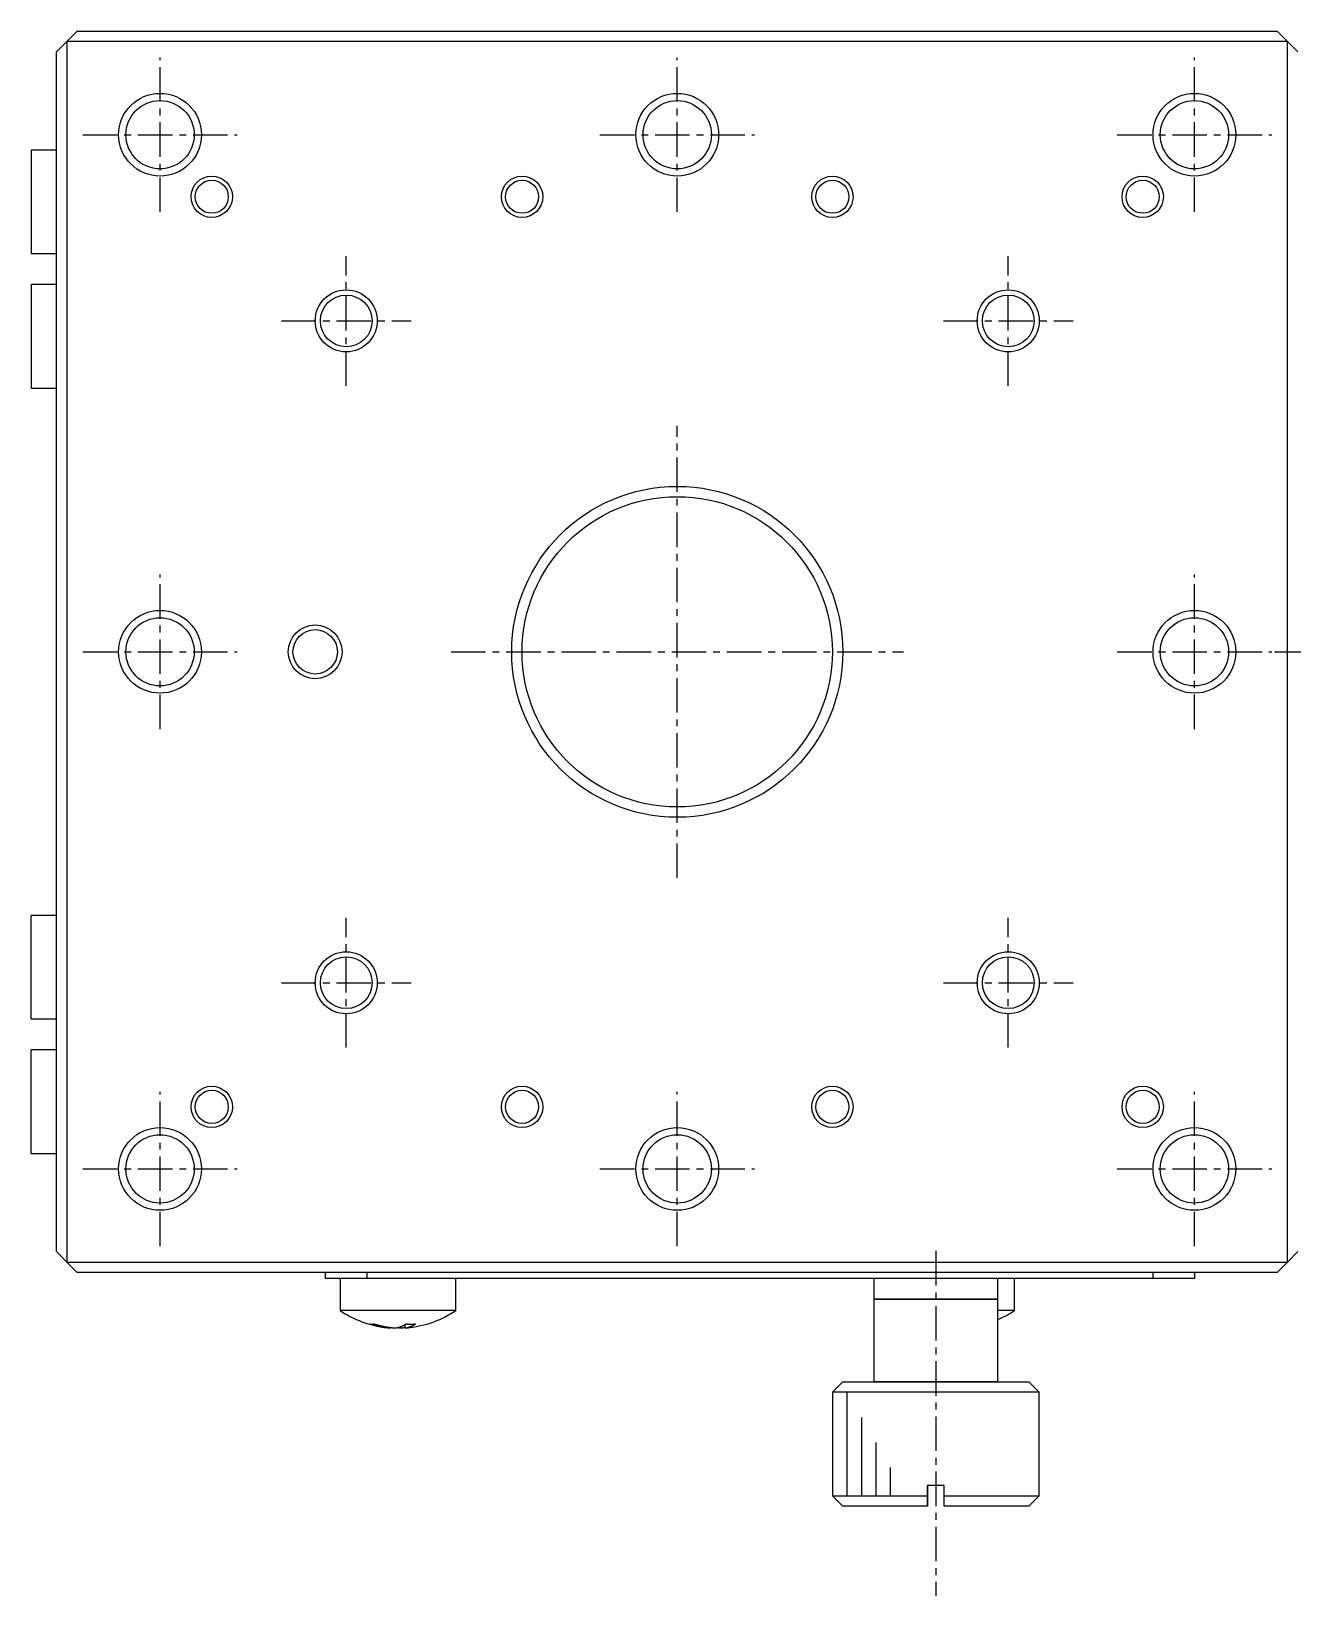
# Model space of a CAD drawing. Extents: x 90 to 467, y 81 to 345.
# Drawn here: x 178.7 to 224.5, y 171.7 to 228.4 of the extents above; entities that cross this region are included whole.
import ezdxf

# ---------------------------------------------------------------- set-up
doc = ezdxf.new("R2010")
doc.units = 0
doc.linetypes.add('CENTER', pattern=[2, 1.25, -0.25, 0.25, -0.25])
doc.layers.get('0').update_dxf_attribs({"linetype": 'CONTINUOUS'})

# ---------------------------------------------------------------- blocks, each defined once
blk = doc.blocks.new('AID4762')
at = {"color": 7, "linetype": 'CONTINUOUS'}
for p, q in [((138.945, 97.789999), (138.945, 94.039999)), ((139.47, 97.789999), (139.47, 94.039999)), ((139.995, 96.880672), (139.995, 94.039999)), ((140.52, 95.971346), (140.52, 94.039999)), ((141.045, 95.062019), (141.045, 94.039999))]:
    blk.add_line(p, q, dxfattribs=at)

msp = doc.modelspace()

# ---------------------------------------------------------------- linework, layer by layer
at = {"color": 7, "linetype": 'CONTINUOUS'}
for p, q in [((179.647, 227.661), (180.022, 228.036)), ((180.022, 228.036), (180.397, 228.411)), ((224.272, 228.036), (180.022, 228.036)), ((180.022, 228.036), (180.022, 183.786)), ((180.397, 228.411), (223.897, 228.411)), ((223.897, 228.411), (224.272, 228.036)), ((224.272, 183.786), (224.272, 228.036)), ((224.272, 228.036), (224.647, 227.661)), ((179.647, 222.992), (179.647, 227.661)), ((179.647, 224.099), (178.73, 224.099)), ((178.73, 224.099), (178.73, 220.349)), ((179.647, 221.455), (179.647, 222.992)), ((179.647, 218.117), (179.647, 221.455)), ((178.73, 220.349), (179.647, 220.349)), ((179.647, 219.224), (178.73, 219.224)), ((178.73, 219.224), (178.73, 217.349)), ((179.647, 216.58), (179.647, 218.117)), ((178.73, 217.349), (178.73, 215.474)), ((179.647, 195.242), (179.647, 216.58)), ((178.73, 215.474), (179.647, 215.474)), ((179.647, 196.349), (178.73, 196.349)), ((178.73, 194.474), (178.73, 196.349)), ((179.647, 193.705), (179.647, 195.242)), ((178.73, 192.599), (178.73, 194.474)), ((179.647, 190.367), (179.647, 193.705)), ((178.73, 192.599), (179.647, 192.599)), ((179.647, 191.474), (178.73, 191.474)), ((178.73, 187.724), (178.73, 191.474)), ((179.647, 188.83), (179.647, 190.367)), ((179.647, 184.161), (179.647, 188.83)), ((178.73, 187.724), (179.647, 187.724)), ((180.022, 183.786), (179.647, 184.161)), ((224.647, 184.161), (224.272, 183.786)), ((180.022, 183.786), (224.272, 183.786)), ((180.397, 183.411), (180.022, 183.786)), ((223.897, 183.411), (180.397, 183.411)), ((189.397, 183.186), (189.397, 183.411)), ((220.897, 183.411), (220.897, 183.186)), ((224.272, 183.786), (223.897, 183.411)), ((190.897, 183.186), (189.397, 183.186)), ((189.922, 183.186), (189.922, 182.029)), ((191.084, 183.186), (190.897, 183.186)), ((192.959, 183.186), (191.084, 183.186)), ((219.397, 183.186), (192.959, 183.186)), ((194.122, 182.029), (194.122, 183.186)), ((209.272, 183.186), (209.272, 182.436)), ((213.772, 182.436), (213.772, 183.186)), ((214.372, 182.029), (214.372, 183.186)), ((220.897, 183.186), (219.397, 183.186)), ((209.272, 182.436), (209.272, 179.436)), ((209.272, 182.436), (211.522, 182.436)), ((211.522, 182.436), (209.272, 182.436)), ((211.522, 182.436), (213.772, 182.436)), ((213.772, 182.436), (211.522, 182.436)), ((213.772, 179.436), (213.772, 182.436)), ((190.138, 182.029), (189.922, 182.029)), ((194.122, 182.029), (190.138, 182.029)), ((192.283, 181.396), (192.283, 181.524)), ((214.372, 182.029), (213.772, 182.029)), ((191.761, 181.396), (191.761, 181.411)), ((192.111, 181.396), (192.111, 181.439)), ((208.147, 179.436), (207.772, 179.061)), ((208.147, 179.436), (209.272, 179.436)), ((208.147, 179.436), (211.522, 179.436)), ((209.272, 179.436), (213.772, 179.436)), ((211.522, 179.436), (209.272, 179.436)), ((213.772, 179.436), (211.522, 179.436)), ((211.522, 179.436), (214.897, 179.436)), ((213.772, 179.436), (214.897, 179.436)), ((215.272, 179.061), (214.897, 179.436)), ((211.522, 179.061), (207.772, 179.061)), ((215.272, 179.061), (211.522, 179.061)), ((215.272, 175.311), (215.272, 179.061)), ((207.772, 175.311), (211.222, 175.311)), ((207.772, 175.311), (208.147, 174.936)), ((211.222, 175.311), (211.222, 175.686)), ((211.222, 175.686), (211.222, 175.311)), ((211.822, 175.686), (211.222, 175.686)), ((211.222, 174.936), (211.222, 175.311)), ((211.222, 175.311), (211.222, 174.936)), ((211.822, 175.311), (211.822, 175.686)), ((211.822, 175.311), (215.272, 175.311)), ((211.822, 174.936), (211.822, 175.311)), ((214.897, 174.936), (215.272, 175.311)), ((211.222, 174.936), (208.147, 174.936)), ((214.897, 174.936), (211.822, 174.936))]:
    msp.add_line(p, q, dxfattribs=at)
at = {"color": 1, "linetype": 'CENTER'}
for p, q in [((183.397, 221.861), (183.397, 227.461)), ((202.147, 221.861), (202.147, 227.461)), ((220.897, 221.861), (220.897, 227.461)), ((180.597, 224.661), (186.197, 224.661)), ((199.347, 224.661), (204.947, 224.661)), ((218.097, 224.661), (223.697, 224.661)), ((190.147, 215.561), (190.147, 220.261)), ((214.147, 215.561), (214.147, 220.261)), ((187.797, 217.911), (192.497, 217.911)), ((211.797, 217.911), (216.497, 217.911)), ((202.147, 197.711), (202.147, 214.111)), ((183.397, 203.111), (183.397, 208.711)), ((220.897, 203.111), (220.897, 208.711)), ((180.597, 205.911), (186.197, 205.911)), ((193.947, 205.911), (210.347, 205.911)), ((218.097, 205.911), (223.697, 205.911)), ((223.797, 205.911), (271.247, 205.911)), ((190.147, 191.561), (190.147, 196.261)), ((214.147, 191.561), (214.147, 196.261)), ((187.797, 193.911), (192.497, 193.911)), ((211.797, 193.911), (216.497, 193.911)), ((183.397, 184.361), (183.397, 189.961)), ((202.147, 184.361), (202.147, 189.961)), ((220.897, 184.361), (220.897, 189.961)), ((180.597, 187.161), (186.197, 187.161)), ((199.347, 187.161), (204.947, 187.161)), ((218.097, 187.161), (223.697, 187.161)), ((211.522, 184.186), (211.522, 171.686))]:
    msp.add_line(p, q, dxfattribs=at)
at = {"color": 3, "linetype": 'CONTINUOUS'}
for p, q in [((190.897, 183.411), (190.897, 183.186)), ((219.397, 183.186), (219.397, 183.411))]:
    msp.add_line(p, q, dxfattribs=at)
at = {"color": 7, "linetype": 'CONTINUOUS'}
for points in [[(190.994, 181.541, 0), (190.996, 181.541, 0), (190.997, 181.541, 0), (190.998, 181.541, 0), (190.999, 181.541, 0), (191.001, 181.54, 0), (191.002, 181.54, 0), (191.003, 181.54, 0), (191.004, 181.54, 0), (191.006, 181.54, 0), (191.007, 181.54, 0), (191.008, 181.54, 0), (191.01, 181.54, 0), (191.011, 181.539, 0), (191.012, 181.539, 0), (191.014, 181.539, 0), (191.015, 181.539, 0), (191.016, 181.539, 0), (191.017, 181.539, 0), (191.019, 181.539, 0), (191.02, 181.539, 0), (191.021, 181.539, 0), (191.023, 181.539, 0), (191.024, 181.538, 0), (191.025, 181.538, 0), (191.027, 181.538, 0), (191.028, 181.538, 0), (191.029, 181.538, 0), (191.03, 181.538, 0), (191.032, 181.538, 0), (191.033, 181.538, 0), (191.034, 181.538, 0), (191.036, 181.538, 0), (191.037, 181.538, 0), (191.038, 181.538, 0), (191.04, 181.537, 0), (191.041, 181.537, 0), (191.042, 181.537, 0), (191.044, 181.537, 0), (191.045, 181.537, 0), (191.046, 181.537, 0), (191.048, 181.537, 0), (191.049, 181.537, 0), (191.05, 181.537, 0), (191.052, 181.537, 0), (191.053, 181.537, 0), (191.054, 181.537, 0), (191.056, 181.537, 0), (191.057, 181.537, 0), (191.058, 181.537, 0), (191.06, 181.537, 0), (191.061, 181.537, 0), (191.062, 181.537, 0), (191.064, 181.537, 0), (191.065, 181.537, 0), (191.066, 181.537, 0), (191.068, 181.537, 0), (191.069, 181.537, 0), (191.07, 181.537, 0), (191.072, 181.537, 0), (191.073, 181.537, 0), (191.074, 181.537, 0), (191.076, 181.537, 0), (191.077, 181.537, 0), (191.078, 181.537, 0), (191.08, 181.537, 0), (191.081, 181.537, 0), (191.082, 181.537, 0), (191.084, 181.537, 0), (191.085, 181.537, 0), (191.086, 181.537, 0), (191.088, 181.537, 0), (191.089, 181.537, 0), (191.09, 181.537, 0), (191.092, 181.537, 0), (191.093, 181.537, 0), (191.094, 181.537, 0), (191.096, 181.537, 0), (191.097, 181.537, 0), (191.099, 181.537, 0), (191.1, 181.537, 0), (191.101, 181.537, 0), (191.103, 181.537, 0), (191.104, 181.537, 0), (191.105, 181.537, 0), (191.107, 181.537, 0), (191.108, 181.537, 0), (191.109, 181.537, 0), (191.111, 181.537, 0), (191.112, 181.537, 0), (191.114, 181.537, 0), (191.115, 181.537, 0), (191.116, 181.537, 0), (191.118, 181.537, 0), (191.119, 181.538, 0), (191.12, 181.538, 0), (191.122, 181.538, 0), (191.123, 181.538, 0), (191.125, 181.538, 0), (191.126, 181.538, 0), (191.127, 181.538, 0), (191.129, 181.538, 0), (191.13, 181.538, 0), (191.131, 181.538, 0), (191.133, 181.538, 0), (191.134, 181.538, 0), (191.136, 181.539, 0), (191.137, 181.539, 0), (191.138, 181.539, 0), (191.14, 181.539, 0), (191.141, 181.539, 0), (191.143, 181.539, 0), (191.144, 181.539, 0), (191.145, 181.539, 0), (191.147, 181.539, 0), (191.148, 181.539, 0), (191.15, 181.54, 0), (191.151, 181.54, 0), (191.152, 181.54, 0), (191.154, 181.54, 0), (191.155, 181.54, 0), (191.157, 181.54, 0), (191.158, 181.54, 0), (191.159, 181.54, 0), (191.161, 181.541, 0), (191.162, 181.541, 0), (191.164, 181.541, 0), (191.165, 181.541, 0), (191.166, 181.541, 0)], [(190.994, 181.541, 0), (190.999, 181.54, 0), (191.003, 181.538, 0), (191.008, 181.537, 0), (191.012, 181.535, 0), (191.017, 181.534, 0), (191.021, 181.533, 0), (191.026, 181.531, 0), (191.03, 181.53, 0), (191.035, 181.528, 0), (191.039, 181.527, 0), (191.044, 181.526, 0), (191.048, 181.524, 0), (191.053, 181.523, 0), (191.057, 181.521, 0), (191.062, 181.52, 0), (191.066, 181.519, 0), (191.071, 181.517, 0), (191.075, 181.516, 0), (191.08, 181.515, 0), (191.084, 181.513, 0), (191.089, 181.512, 0), (191.093, 181.511, 0), (191.098, 181.509, 0), (191.102, 181.508, 0), (191.107, 181.507, 0), (191.111, 181.506, 0), (191.116, 181.504, 0), (191.12, 181.503, 0), (191.125, 181.502, 0), (191.13, 181.501, 0), (191.134, 181.499, 0), (191.139, 181.498, 0), (191.143, 181.497, 0), (191.148, 181.496, 0), (191.152, 181.494, 0), (191.157, 181.493, 0), (191.161, 181.492, 0), (191.166, 181.491, 0), (191.17, 181.49, 0), (191.175, 181.488, 0), (191.18, 181.487, 0), (191.184, 181.486, 0), (191.189, 181.485, 0), (191.193, 181.484, 0), (191.198, 181.483, 0), (191.202, 181.481, 0), (191.207, 181.48, 0), (191.211, 181.479, 0), (191.216, 181.478, 0), (191.221, 181.477, 0), (191.225, 181.476, 0), (191.23, 181.475, 0), (191.234, 181.474, 0), (191.239, 181.473, 0), (191.243, 181.471, 0), (191.248, 181.47, 0), (191.253, 181.469, 0), (191.257, 181.468, 0), (191.262, 181.467, 0), (191.266, 181.466, 0), (191.271, 181.465, 0), (191.275, 181.464, 0), (191.28, 181.463, 0), (191.285, 181.462, 0), (191.289, 181.461, 0), (191.294, 181.46, 0), (191.298, 181.459, 0), (191.303, 181.458, 0), (191.308, 181.457, 0), (191.312, 181.456, 0), (191.317, 181.455, 0), (191.321, 181.454, 0), (191.326, 181.453, 0), (191.33, 181.452, 0), (191.335, 181.451, 0), (191.34, 181.451, 0), (191.344, 181.45, 0), (191.349, 181.449, 0), (191.353, 181.448, 0), (191.358, 181.447, 0), (191.363, 181.446, 0), (191.367, 181.445, 0), (191.372, 181.444, 0), (191.377, 181.443, 0), (191.381, 181.443, 0), (191.386, 181.442, 0), (191.39, 181.441, 0), (191.395, 181.44, 0), (191.4, 181.439, 0), (191.404, 181.438, 0), (191.409, 181.437, 0), (191.413, 181.437, 0), (191.418, 181.436, 0), (191.423, 181.435, 0), (191.427, 181.434, 0), (191.432, 181.433, 0), (191.436, 181.433, 0), (191.441, 181.432, 0), (191.446, 181.431, 0), (191.45, 181.43, 0), (191.455, 181.43, 0), (191.46, 181.429, 0), (191.464, 181.428, 0), (191.469, 181.427, 0), (191.473, 181.427, 0), (191.478, 181.426, 0), (191.483, 181.425, 0), (191.487, 181.425, 0), (191.492, 181.424, 0), (191.497, 181.423, 0), (191.501, 181.423, 0), (191.506, 181.422, 0), (191.511, 181.421, 0), (191.515, 181.421, 0), (191.52, 181.42, 0), (191.524, 181.419, 0), (191.529, 181.419, 0), (191.534, 181.418, 0), (191.538, 181.417, 0), (191.543, 181.417, 0), (191.548, 181.416, 0), (191.552, 181.416, 0), (191.557, 181.415, 0), (191.562, 181.414, 0), (191.566, 181.414, 0), (191.571, 181.413, 0), (191.575, 181.413, 0), (191.58, 181.412, 0)], [(191.166, 181.541, 0), (191.172, 181.539, 0), (191.178, 181.537, 0), (191.184, 181.536, 0), (191.19, 181.534, 0), (191.196, 181.532, 0), (191.201, 181.53, 0), (191.207, 181.528, 0), (191.213, 181.526, 0), (191.219, 181.525, 0), (191.225, 181.523, 0), (191.231, 181.521, 0), (191.237, 181.519, 0), (191.243, 181.517, 0), (191.248, 181.516, 0), (191.254, 181.514, 0), (191.26, 181.512, 0), (191.266, 181.511, 0), (191.272, 181.509, 0), (191.278, 181.507, 0), (191.284, 181.505, 0), (191.29, 181.504, 0), (191.296, 181.502, 0), (191.302, 181.501, 0), (191.307, 181.499, 0), (191.313, 181.497, 0), (191.319, 181.496, 0), (191.325, 181.494, 0), (191.331, 181.493, 0), (191.337, 181.491, 0), (191.343, 181.489, 0), (191.349, 181.488, 0), (191.355, 181.486, 0), (191.361, 181.485, 0), (191.367, 181.483, 0), (191.373, 181.482, 0), (191.379, 181.48, 0), (191.385, 181.479, 0), (191.391, 181.477, 0), (191.396, 181.476, 0), (191.402, 181.475, 0), (191.408, 181.473, 0), (191.414, 181.472, 0), (191.42, 181.47, 0), (191.426, 181.469, 0), (191.432, 181.468, 0), (191.438, 181.466, 0), (191.444, 181.465, 0), (191.45, 181.464, 0), (191.456, 181.462, 0), (191.462, 181.461, 0), (191.468, 181.46, 0), (191.474, 181.458, 0), (191.48, 181.457, 0), (191.486, 181.456, 0), (191.492, 181.455, 0), (191.498, 181.453, 0), (191.504, 181.452, 0), (191.51, 181.451, 0), (191.516, 181.45, 0), (191.522, 181.449, 0), (191.528, 181.447, 0), (191.534, 181.446, 0), (191.54, 181.445, 0), (191.546, 181.444, 0), (191.552, 181.443, 0), (191.558, 181.442, 0), (191.564, 181.441, 0), (191.57, 181.439, 0), (191.576, 181.438, 0), (191.582, 181.437, 0), (191.588, 181.436, 0), (191.594, 181.435, 0), (191.6, 181.434, 0), (191.606, 181.433, 0), (191.612, 181.432, 0), (191.618, 181.431, 0), (191.624, 181.43, 0), (191.63, 181.429, 0), (191.636, 181.428, 0), (191.642, 181.427, 0), (191.648, 181.426, 0), (191.654, 181.425, 0), (191.66, 181.425, 0), (191.666, 181.424, 0), (191.672, 181.423, 0), (191.678, 181.422, 0), (191.684, 181.421, 0), (191.69, 181.42, 0), (191.696, 181.419, 0), (191.703, 181.418, 0), (191.709, 181.418, 0), (191.715, 181.417, 0), (191.721, 181.416, 0), (191.727, 181.415, 0), (191.733, 181.415, 0), (191.739, 181.414, 0), (191.745, 181.413, 0), (191.751, 181.412, 0), (191.757, 181.412, 0), (191.763, 181.411, 0), (191.769, 181.41, 0), (191.775, 181.41, 0), (191.781, 181.409, 0), (191.787, 181.408, 0), (191.793, 181.408, 0), (191.799, 181.407, 0), (191.805, 181.406, 0), (191.812, 181.406, 0), (191.818, 181.405, 0), (191.824, 181.405, 0), (191.83, 181.404, 0), (191.836, 181.403, 0), (191.842, 181.403, 0), (191.848, 181.402, 0), (191.854, 181.402, 0), (191.86, 181.401, 0), (191.866, 181.401, 0), (191.872, 181.4, 0), (191.878, 181.4, 0), (191.884, 181.399, 0), (191.89, 181.399, 0), (191.897, 181.399, 0), (191.903, 181.398, 0), (191.909, 181.398, 0), (191.915, 181.397, 0), (191.921, 181.397, 0), (191.927, 181.397, 0), (191.933, 181.396, 0)], [(191.933, 181.396, 0), (191.936, 181.397, 0), (191.939, 181.397, 0), (191.942, 181.397, 0), (191.945, 181.398, 0), (191.948, 181.398, 0), (191.951, 181.399, 0), (191.954, 181.399, 0), (191.957, 181.399, 0), (191.96, 181.4, 0), (191.963, 181.4, 0), (191.966, 181.401, 0), (191.969, 181.401, 0), (191.972, 181.402, 0), (191.975, 181.402, 0), (191.978, 181.403, 0), (191.981, 181.403, 0), (191.984, 181.404, 0), (191.987, 181.405, 0), (191.99, 181.405, 0), (191.993, 181.406, 0), (191.996, 181.406, 0), (191.999, 181.407, 0), (192.002, 181.408, 0), (192.005, 181.408, 0), (192.008, 181.409, 0), (192.011, 181.41, 0), (192.014, 181.41, 0), (192.017, 181.411, 0), (192.02, 181.412, 0), (192.023, 181.412, 0), (192.026, 181.413, 0), (192.029, 181.414, 0), (192.031, 181.415, 0), (192.034, 181.415, 0), (192.037, 181.416, 0), (192.04, 181.417, 0), (192.043, 181.418, 0), (192.046, 181.418, 0), (192.049, 181.419, 0), (192.052, 181.42, 0), (192.055, 181.421, 0), (192.058, 181.422, 0), (192.061, 181.423, 0), (192.064, 181.424, 0), (192.067, 181.425, 0), (192.07, 181.425, 0), (192.073, 181.426, 0), (192.076, 181.427, 0), (192.079, 181.428, 0), (192.082, 181.429, 0), (192.085, 181.43, 0), (192.088, 181.431, 0), (192.091, 181.432, 0), (192.094, 181.433, 0), (192.097, 181.434, 0), (192.1, 181.435, 0), (192.103, 181.436, 0), (192.106, 181.437, 0), (192.109, 181.438, 0), (192.112, 181.439, 0), (192.115, 181.441, 0), (192.118, 181.442, 0), (192.12, 181.443, 0), (192.123, 181.444, 0), (192.126, 181.445, 0), (192.129, 181.446, 0), (192.132, 181.447, 0), (192.135, 181.449, 0), (192.138, 181.45, 0), (192.141, 181.451, 0), (192.144, 181.452, 0), (192.147, 181.453, 0), (192.15, 181.455, 0), (192.153, 181.456, 0), (192.156, 181.457, 0), (192.159, 181.458, 0), (192.162, 181.46, 0), (192.165, 181.461, 0), (192.168, 181.462, 0), (192.171, 181.464, 0), (192.173, 181.465, 0), (192.176, 181.466, 0), (192.179, 181.468, 0), (192.182, 181.469, 0), (192.185, 181.47, 0), (192.188, 181.472, 0), (192.191, 181.473, 0), (192.194, 181.475, 0), (192.197, 181.476, 0), (192.2, 181.477, 0), (192.203, 181.479, 0), (192.206, 181.48, 0), (192.209, 181.482, 0), (192.212, 181.483, 0), (192.214, 181.485, 0), (192.217, 181.486, 0), (192.22, 181.488, 0), (192.223, 181.489, 0), (192.226, 181.491, 0), (192.229, 181.493, 0), (192.232, 181.494, 0), (192.235, 181.496, 0), (192.238, 181.497, 0), (192.241, 181.499, 0), (192.244, 181.501, 0), (192.247, 181.502, 0), (192.249, 181.504, 0), (192.252, 181.505, 0), (192.255, 181.507, 0), (192.258, 181.509, 0), (192.261, 181.511, 0), (192.264, 181.512, 0), (192.267, 181.514, 0), (192.27, 181.516, 0), (192.273, 181.517, 0), (192.276, 181.519, 0), (192.278, 181.521, 0), (192.281, 181.523, 0), (192.284, 181.525, 0), (192.287, 181.526, 0), (192.29, 181.528, 0), (192.293, 181.53, 0), (192.296, 181.532, 0), (192.299, 181.534, 0), (192.301, 181.536, 0), (192.304, 181.537, 0), (192.307, 181.539, 0), (192.31, 181.541, 0)], [(192.283, 181.396, 0), (192.286, 181.397, 0), (192.289, 181.397, 0), (192.292, 181.397, 0), (192.295, 181.398, 0), (192.298, 181.398, 0), (192.301, 181.399, 0), (192.304, 181.399, 0), (192.307, 181.399, 0), (192.31, 181.4, 0), (192.313, 181.4, 0), (192.316, 181.401, 0), (192.319, 181.401, 0), (192.322, 181.402, 0), (192.325, 181.402, 0), (192.328, 181.403, 0), (192.331, 181.403, 0), (192.334, 181.404, 0), (192.337, 181.405, 0), (192.34, 181.405, 0), (192.343, 181.406, 0), (192.346, 181.406, 0), (192.349, 181.407, 0), (192.352, 181.408, 0), (192.355, 181.408, 0), (192.358, 181.409, 0), (192.361, 181.41, 0), (192.364, 181.41, 0), (192.367, 181.411, 0), (192.37, 181.412, 0), (192.372, 181.412, 0), (192.375, 181.413, 0), (192.378, 181.414, 0), (192.381, 181.415, 0), (192.384, 181.415, 0), (192.387, 181.416, 0), (192.39, 181.417, 0), (192.393, 181.418, 0), (192.396, 181.418, 0), (192.399, 181.419, 0), (192.402, 181.42, 0), (192.405, 181.421, 0), (192.408, 181.422, 0), (192.411, 181.423, 0), (192.414, 181.424, 0), (192.417, 181.425, 0), (192.42, 181.425, 0), (192.423, 181.426, 0), (192.426, 181.427, 0), (192.429, 181.428, 0), (192.432, 181.429, 0), (192.435, 181.43, 0), (192.438, 181.431, 0), (192.441, 181.432, 0), (192.444, 181.433, 0), (192.447, 181.434, 0), (192.45, 181.435, 0), (192.453, 181.436, 0), (192.456, 181.437, 0), (192.459, 181.438, 0), (192.462, 181.439, 0), (192.464, 181.441, 0), (192.467, 181.442, 0), (192.47, 181.443, 0), (192.473, 181.444, 0), (192.476, 181.445, 0), (192.479, 181.446, 0), (192.482, 181.447, 0), (192.485, 181.449, 0), (192.488, 181.45, 0), (192.491, 181.451, 0), (192.494, 181.452, 0), (192.497, 181.453, 0), (192.5, 181.455, 0), (192.503, 181.456, 0), (192.506, 181.457, 0), (192.509, 181.458, 0), (192.512, 181.46, 0), (192.515, 181.461, 0), (192.518, 181.462, 0), (192.52, 181.464, 0), (192.523, 181.465, 0), (192.526, 181.466, 0), (192.529, 181.468, 0), (192.532, 181.469, 0), (192.535, 181.47, 0), (192.538, 181.472, 0), (192.541, 181.473, 0), (192.544, 181.475, 0), (192.547, 181.476, 0), (192.55, 181.477, 0), (192.553, 181.479, 0), (192.556, 181.48, 0), (192.559, 181.482, 0), (192.561, 181.483, 0), (192.564, 181.485, 0), (192.567, 181.486, 0), (192.57, 181.488, 0), (192.573, 181.489, 0), (192.576, 181.491, 0), (192.579, 181.493, 0), (192.582, 181.494, 0), (192.585, 181.496, 0), (192.588, 181.497, 0), (192.591, 181.499, 0), (192.594, 181.501, 0), (192.596, 181.502, 0), (192.599, 181.504, 0), (192.602, 181.505, 0), (192.605, 181.507, 0), (192.608, 181.509, 0), (192.611, 181.511, 0), (192.614, 181.512, 0), (192.617, 181.514, 0), (192.62, 181.516, 0), (192.623, 181.517, 0), (192.625, 181.519, 0), (192.628, 181.521, 0), (192.631, 181.523, 0), (192.634, 181.525, 0), (192.637, 181.526, 0), (192.64, 181.528, 0), (192.643, 181.53, 0), (192.646, 181.532, 0), (192.649, 181.534, 0), (192.651, 181.536, 0), (192.654, 181.537, 0), (192.657, 181.539, 0), (192.66, 181.541, 0)], [(192.31, 181.541, 0), (192.313, 181.541, 0), (192.316, 181.541, 0), (192.318, 181.541, 0), (192.321, 181.541, 0), (192.324, 181.54, 0), (192.327, 181.54, 0), (192.329, 181.54, 0), (192.332, 181.54, 0), (192.335, 181.54, 0), (192.338, 181.54, 0), (192.34, 181.54, 0), (192.343, 181.54, 0), (192.346, 181.539, 0), (192.349, 181.539, 0), (192.352, 181.539, 0), (192.354, 181.539, 0), (192.357, 181.539, 0), (192.36, 181.539, 0), (192.363, 181.539, 0), (192.365, 181.539, 0), (192.368, 181.539, 0), (192.371, 181.539, 0), (192.374, 181.538, 0), (192.376, 181.538, 0), (192.379, 181.538, 0), (192.382, 181.538, 0), (192.385, 181.538, 0), (192.387, 181.538, 0), (192.39, 181.538, 0), (192.393, 181.538, 0), (192.396, 181.538, 0), (192.398, 181.538, 0), (192.401, 181.538, 0), (192.404, 181.538, 0), (192.407, 181.537, 0), (192.409, 181.537, 0), (192.412, 181.537, 0), (192.415, 181.537, 0), (192.418, 181.537, 0), (192.42, 181.537, 0), (192.423, 181.537, 0), (192.426, 181.537, 0), (192.429, 181.537, 0), (192.431, 181.537, 0), (192.434, 181.537, 0), (192.437, 181.537, 0), (192.44, 181.537, 0), (192.442, 181.537, 0), (192.445, 181.537, 0), (192.448, 181.537, 0), (192.45, 181.537, 0), (192.453, 181.537, 0), (192.456, 181.537, 0), (192.459, 181.537, 0), (192.461, 181.537, 0), (192.464, 181.537, 0), (192.467, 181.537, 0), (192.47, 181.537, 0), (192.472, 181.537, 0), (192.475, 181.537, 0), (192.478, 181.537, 0), (192.481, 181.537, 0), (192.483, 181.537, 0), (192.486, 181.537, 0), (192.489, 181.537, 0), (192.492, 181.537, 0), (192.494, 181.537, 0), (192.497, 181.537, 0), (192.5, 181.537, 0), (192.502, 181.537, 0), (192.505, 181.537, 0), (192.508, 181.537, 0), (192.511, 181.537, 0), (192.513, 181.537, 0), (192.516, 181.537, 0), (192.519, 181.537, 0), (192.522, 181.537, 0), (192.524, 181.537, 0), (192.527, 181.537, 0), (192.53, 181.537, 0), (192.533, 181.537, 0), (192.535, 181.537, 0), (192.538, 181.537, 0), (192.541, 181.537, 0), (192.543, 181.537, 0), (192.546, 181.537, 0), (192.549, 181.537, 0), (192.552, 181.537, 0), (192.554, 181.537, 0), (192.557, 181.537, 0), (192.56, 181.537, 0), (192.562, 181.537, 0), (192.565, 181.537, 0), (192.568, 181.538, 0), (192.571, 181.538, 0), (192.573, 181.538, 0), (192.576, 181.538, 0), (192.579, 181.538, 0), (192.582, 181.538, 0), (192.584, 181.538, 0), (192.587, 181.538, 0), (192.59, 181.538, 0), (192.592, 181.538, 0), (192.595, 181.538, 0), (192.598, 181.538, 0), (192.601, 181.539, 0), (192.603, 181.539, 0), (192.606, 181.539, 0), (192.609, 181.539, 0), (192.611, 181.539, 0), (192.614, 181.539, 0), (192.617, 181.539, 0), (192.619, 181.539, 0), (192.622, 181.539, 0), (192.625, 181.539, 0), (192.628, 181.54, 0), (192.63, 181.54, 0), (192.633, 181.54, 0), (192.636, 181.54, 0), (192.638, 181.54, 0), (192.641, 181.54, 0), (192.644, 181.54, 0), (192.647, 181.54, 0), (192.649, 181.541, 0), (192.652, 181.541, 0), (192.655, 181.541, 0), (192.657, 181.541, 0), (192.66, 181.541, 0)], [(191.58, 181.412, 0), (191.582, 181.412, 0), (191.583, 181.412, 0), (191.584, 181.412, 0), (191.586, 181.412, 0), (191.587, 181.411, 0), (191.589, 181.411, 0), (191.59, 181.411, 0), (191.591, 181.411, 0), (191.593, 181.411, 0), (191.594, 181.411, 0), (191.596, 181.41, 0), (191.597, 181.41, 0), (191.598, 181.41, 0), (191.6, 181.41, 0), (191.601, 181.41, 0), (191.603, 181.41, 0), (191.604, 181.409, 0), (191.605, 181.409, 0), (191.607, 181.409, 0), (191.608, 181.409, 0), (191.61, 181.409, 0), (191.611, 181.409, 0), (191.613, 181.409, 0), (191.614, 181.408, 0), (191.615, 181.408, 0), (191.617, 181.408, 0), (191.618, 181.408, 0), (191.62, 181.408, 0), (191.621, 181.408, 0), (191.622, 181.407, 0), (191.624, 181.407, 0), (191.625, 181.407, 0), (191.627, 181.407, 0), (191.628, 181.407, 0), (191.629, 181.407, 0), (191.631, 181.407, 0), (191.632, 181.406, 0), (191.634, 181.406, 0), (191.635, 181.406, 0), (191.637, 181.406, 0), (191.638, 181.406, 0), (191.639, 181.406, 0), (191.641, 181.406, 0), (191.642, 181.405, 0), (191.644, 181.405, 0), (191.645, 181.405, 0), (191.646, 181.405, 0), (191.648, 181.405, 0), (191.649, 181.405, 0), (191.651, 181.405, 0), (191.652, 181.405, 0), (191.653, 181.404, 0), (191.655, 181.404, 0), (191.656, 181.404, 0), (191.658, 181.404, 0), (191.659, 181.404, 0), (191.661, 181.404, 0), (191.662, 181.404, 0), (191.663, 181.403, 0), (191.665, 181.403, 0), (191.666, 181.403, 0), (191.668, 181.403, 0), (191.669, 181.403, 0), (191.67, 181.403, 0), (191.672, 181.403, 0), (191.673, 181.403, 0), (191.675, 181.402, 0), (191.676, 181.402, 0), (191.677, 181.402, 0), (191.679, 181.402, 0), (191.68, 181.402, 0), (191.682, 181.402, 0), (191.683, 181.402, 0), (191.685, 181.402, 0), (191.686, 181.402, 0), (191.687, 181.401, 0), (191.689, 181.401, 0), (191.69, 181.401, 0), (191.692, 181.401, 0), (191.693, 181.401, 0), (191.694, 181.401, 0), (191.696, 181.401, 0), (191.697, 181.401, 0), (191.699, 181.4, 0), (191.7, 181.4, 0), (191.701, 181.4, 0), (191.703, 181.4, 0), (191.704, 181.4, 0), (191.706, 181.4, 0), (191.707, 181.4, 0), (191.709, 181.4, 0), (191.71, 181.4, 0), (191.711, 181.399, 0), (191.713, 181.399, 0), (191.714, 181.399, 0), (191.716, 181.399, 0), (191.717, 181.399, 0), (191.718, 181.399, 0), (191.72, 181.399, 0), (191.721, 181.399, 0), (191.723, 181.399, 0), (191.724, 181.399, 0), (191.725, 181.398, 0), (191.727, 181.398, 0), (191.728, 181.398, 0), (191.73, 181.398, 0), (191.731, 181.398, 0), (191.733, 181.398, 0), (191.734, 181.398, 0), (191.735, 181.398, 0), (191.737, 181.398, 0), (191.738, 181.398, 0), (191.74, 181.398, 0), (191.741, 181.397, 0), (191.742, 181.397, 0), (191.744, 181.397, 0), (191.745, 181.397, 0), (191.747, 181.397, 0), (191.748, 181.397, 0), (191.75, 181.397, 0), (191.751, 181.397, 0), (191.752, 181.397, 0), (191.754, 181.397, 0), (191.755, 181.397, 0), (191.757, 181.396, 0), (191.758, 181.396, 0), (191.759, 181.396, 0), (191.761, 181.396, 0)], [(192.022, 181.412, 0), (192.023, 181.412, 0), (192.023, 181.412, 0), (192.024, 181.412, 0), (192.025, 181.412, 0), (192.025, 181.411, 0), (192.026, 181.411, 0), (192.027, 181.411, 0), (192.027, 181.411, 0), (192.028, 181.411, 0), (192.029, 181.411, 0), (192.03, 181.41, 0), (192.03, 181.41, 0), (192.031, 181.41, 0), (192.032, 181.41, 0), (192.032, 181.41, 0), (192.033, 181.41, 0), (192.034, 181.409, 0), (192.034, 181.409, 0), (192.035, 181.409, 0), (192.036, 181.409, 0), (192.036, 181.409, 0), (192.037, 181.409, 0), (192.038, 181.409, 0), (192.039, 181.408, 0), (192.039, 181.408, 0), (192.04, 181.408, 0), (192.041, 181.408, 0), (192.041, 181.408, 0), (192.042, 181.408, 0), (192.043, 181.407, 0), (192.043, 181.407, 0), (192.044, 181.407, 0), (192.045, 181.407, 0), (192.045, 181.407, 0), (192.046, 181.407, 0), (192.047, 181.407, 0), (192.048, 181.406, 0), (192.048, 181.406, 0), (192.049, 181.406, 0), (192.05, 181.406, 0), (192.05, 181.406, 0), (192.051, 181.406, 0), (192.052, 181.406, 0), (192.052, 181.405, 0), (192.053, 181.405, 0), (192.054, 181.405, 0), (192.054, 181.405, 0), (192.055, 181.405, 0), (192.056, 181.405, 0), (192.057, 181.405, 0), (192.057, 181.405, 0), (192.058, 181.404, 0), (192.059, 181.404, 0), (192.059, 181.404, 0), (192.06, 181.404, 0), (192.061, 181.404, 0), (192.061, 181.404, 0), (192.062, 181.404, 0), (192.063, 181.403, 0), (192.064, 181.403, 0), (192.064, 181.403, 0), (192.065, 181.403, 0), (192.066, 181.403, 0), (192.066, 181.403, 0), (192.067, 181.403, 0), (192.068, 181.403, 0), (192.068, 181.402, 0), (192.069, 181.402, 0), (192.07, 181.402, 0), (192.07, 181.402, 0), (192.071, 181.402, 0), (192.072, 181.402, 0), (192.073, 181.402, 0), (192.073, 181.402, 0), (192.074, 181.402, 0), (192.075, 181.401, 0), (192.075, 181.401, 0), (192.076, 181.401, 0), (192.077, 181.401, 0), (192.077, 181.401, 0), (192.078, 181.401, 0), (192.079, 181.401, 0), (192.079, 181.401, 0), (192.08, 181.4, 0), (192.081, 181.4, 0), (192.082, 181.4, 0), (192.082, 181.4, 0), (192.083, 181.4, 0), (192.084, 181.4, 0), (192.084, 181.4, 0), (192.085, 181.4, 0), (192.086, 181.4, 0), (192.086, 181.399, 0), (192.087, 181.399, 0), (192.088, 181.399, 0), (192.089, 181.399, 0), (192.089, 181.399, 0), (192.09, 181.399, 0), (192.091, 181.399, 0), (192.091, 181.399, 0), (192.092, 181.399, 0), (192.093, 181.399, 0), (192.093, 181.398, 0), (192.094, 181.398, 0), (192.095, 181.398, 0), (192.095, 181.398, 0), (192.096, 181.398, 0), (192.097, 181.398, 0), (192.098, 181.398, 0), (192.098, 181.398, 0), (192.099, 181.398, 0), (192.1, 181.398, 0), (192.1, 181.398, 0), (192.101, 181.397, 0), (192.102, 181.397, 0), (192.102, 181.397, 0), (192.103, 181.397, 0), (192.104, 181.397, 0), (192.105, 181.397, 0), (192.105, 181.397, 0), (192.106, 181.397, 0), (192.107, 181.397, 0), (192.107, 181.397, 0), (192.108, 181.397, 0), (192.109, 181.396, 0), (192.109, 181.396, 0), (192.11, 181.396, 0), (192.111, 181.396, 0)], [(192.111, 181.396, 0), (192.112, 181.396, 0), (192.113, 181.396, 0), (192.115, 181.396, 0), (192.116, 181.397, 0), (192.118, 181.397, 0), (192.119, 181.397, 0), (192.12, 181.397, 0), (192.122, 181.397, 0), (192.123, 181.397, 0), (192.124, 181.397, 0), (192.126, 181.397, 0), (192.127, 181.397, 0), (192.128, 181.397, 0), (192.13, 181.397, 0), (192.131, 181.397, 0), (192.132, 181.398, 0), (192.134, 181.398, 0), (192.135, 181.398, 0), (192.136, 181.398, 0), (192.138, 181.398, 0), (192.139, 181.398, 0), (192.14, 181.398, 0), (192.142, 181.398, 0), (192.143, 181.398, 0), (192.144, 181.398, 0), (192.146, 181.398, 0), (192.147, 181.399, 0), (192.148, 181.399, 0), (192.15, 181.399, 0), (192.151, 181.399, 0), (192.153, 181.399, 0), (192.154, 181.399, 0), (192.155, 181.399, 0), (192.157, 181.399, 0), (192.158, 181.399, 0), (192.159, 181.399, 0), (192.161, 181.4, 0), (192.162, 181.4, 0), (192.163, 181.4, 0), (192.165, 181.4, 0), (192.166, 181.4, 0), (192.167, 181.4, 0), (192.169, 181.4, 0), (192.17, 181.4, 0), (192.171, 181.4, 0), (192.173, 181.4, 0), (192.174, 181.401, 0), (192.175, 181.401, 0), (192.177, 181.401, 0), (192.178, 181.401, 0), (192.179, 181.401, 0), (192.181, 181.401, 0), (192.182, 181.401, 0), (192.183, 181.401, 0), (192.185, 181.401, 0), (192.186, 181.402, 0), (192.188, 181.402, 0), (192.189, 181.402, 0), (192.19, 181.402, 0), (192.192, 181.402, 0), (192.193, 181.402, 0), (192.194, 181.402, 0), (192.196, 181.402, 0), (192.197, 181.402, 0), (192.198, 181.403, 0), (192.2, 181.403, 0), (192.201, 181.403, 0), (192.202, 181.403, 0), (192.204, 181.403, 0), (192.205, 181.403, 0), (192.206, 181.403, 0), (192.208, 181.403, 0), (192.209, 181.404, 0), (192.21, 181.404, 0), (192.212, 181.404, 0), (192.213, 181.404, 0), (192.214, 181.404, 0), (192.216, 181.404, 0), (192.217, 181.404, 0), (192.218, 181.404, 0), (192.22, 181.405, 0), (192.221, 181.405, 0), (192.222, 181.405, 0), (192.224, 181.405, 0), (192.225, 181.405, 0), (192.227, 181.405, 0), (192.228, 181.405, 0), (192.229, 181.405, 0), (192.231, 181.406, 0), (192.232, 181.406, 0), (192.233, 181.406, 0), (192.235, 181.406, 0), (192.236, 181.406, 0), (192.237, 181.406, 0), (192.239, 181.406, 0), (192.24, 181.407, 0), (192.241, 181.407, 0), (192.243, 181.407, 0), (192.244, 181.407, 0), (192.245, 181.407, 0), (192.247, 181.407, 0), (192.248, 181.407, 0), (192.249, 181.407, 0), (192.251, 181.408, 0), (192.252, 181.408, 0), (192.253, 181.408, 0), (192.255, 181.408, 0), (192.256, 181.408, 0), (192.257, 181.408, 0), (192.259, 181.408, 0), (192.26, 181.409, 0), (192.261, 181.409, 0), (192.263, 181.409, 0), (192.264, 181.409, 0), (192.265, 181.409, 0), (192.267, 181.409, 0), (192.268, 181.409, 0), (192.27, 181.41, 0), (192.271, 181.41, 0), (192.272, 181.41, 0), (192.274, 181.41, 0), (192.275, 181.41, 0), (192.276, 181.41, 0), (192.278, 181.411, 0), (192.279, 181.411, 0), (192.28, 181.411, 0), (192.282, 181.411, 0), (192.283, 181.411, 0)], [(192.283, 181.396, 0), (192.284, 181.396, 0), (192.286, 181.396, 0), (192.287, 181.396, 0), (192.289, 181.397, 0), (192.29, 181.397, 0), (192.291, 181.397, 0), (192.293, 181.397, 0), (192.294, 181.397, 0), (192.296, 181.397, 0), (192.297, 181.397, 0), (192.298, 181.397, 0), (192.3, 181.397, 0), (192.301, 181.397, 0), (192.303, 181.397, 0), (192.304, 181.398, 0), (192.306, 181.398, 0), (192.307, 181.398, 0), (192.308, 181.398, 0), (192.31, 181.398, 0), (192.311, 181.398, 0), (192.313, 181.398, 0), (192.314, 181.398, 0), (192.315, 181.398, 0), (192.317, 181.398, 0), (192.318, 181.398, 0), (192.32, 181.399, 0), (192.321, 181.399, 0), (192.323, 181.399, 0), (192.324, 181.399, 0), (192.325, 181.399, 0), (192.327, 181.399, 0), (192.328, 181.399, 0), (192.33, 181.399, 0), (192.331, 181.399, 0), (192.332, 181.399, 0), (192.334, 181.4, 0), (192.335, 181.4, 0), (192.337, 181.4, 0), (192.338, 181.4, 0), (192.339, 181.4, 0), (192.341, 181.4, 0), (192.342, 181.4, 0), (192.344, 181.4, 0), (192.345, 181.4, 0), (192.347, 181.401, 0), (192.348, 181.401, 0), (192.349, 181.401, 0), (192.351, 181.401, 0), (192.352, 181.401, 0), (192.354, 181.401, 0), (192.355, 181.401, 0), (192.356, 181.401, 0), (192.358, 181.402, 0), (192.359, 181.402, 0), (192.361, 181.402, 0), (192.362, 181.402, 0), (192.364, 181.402, 0), (192.365, 181.402, 0), (192.366, 181.402, 0), (192.368, 181.402, 0), (192.369, 181.402, 0), (192.371, 181.403, 0), (192.372, 181.403, 0), (192.373, 181.403, 0), (192.375, 181.403, 0), (192.376, 181.403, 0), (192.378, 181.403, 0), (192.379, 181.403, 0), (192.38, 181.403, 0), (192.382, 181.404, 0), (192.383, 181.404, 0), (192.385, 181.404, 0), (192.386, 181.404, 0), (192.388, 181.404, 0), (192.389, 181.404, 0), (192.39, 181.404, 0), (192.392, 181.405, 0), (192.393, 181.405, 0), (192.395, 181.405, 0), (192.396, 181.405, 0), (192.397, 181.405, 0), (192.399, 181.405, 0), (192.4, 181.405, 0), (192.402, 181.405, 0), (192.403, 181.406, 0), (192.404, 181.406, 0), (192.406, 181.406, 0), (192.407, 181.406, 0), (192.409, 181.406, 0), (192.41, 181.406, 0), (192.411, 181.406, 0), (192.413, 181.407, 0), (192.414, 181.407, 0), (192.416, 181.407, 0), (192.417, 181.407, 0), (192.419, 181.407, 0), (192.42, 181.407, 0), (192.421, 181.407, 0), (192.423, 181.408, 0), (192.424, 181.408, 0), (192.426, 181.408, 0), (192.427, 181.408, 0), (192.428, 181.408, 0), (192.43, 181.408, 0), (192.431, 181.409, 0), (192.433, 181.409, 0), (192.434, 181.409, 0), (192.435, 181.409, 0), (192.437, 181.409, 0), (192.438, 181.409, 0), (192.44, 181.409, 0), (192.441, 181.41, 0), (192.443, 181.41, 0), (192.444, 181.41, 0), (192.445, 181.41, 0), (192.447, 181.41, 0), (192.448, 181.41, 0), (192.45, 181.411, 0), (192.451, 181.411, 0), (192.452, 181.411, 0), (192.454, 181.411, 0), (192.455, 181.411, 0), (192.457, 181.411, 0), (192.458, 181.412, 0), (192.459, 181.412, 0), (192.461, 181.412, 0), (192.462, 181.412, 0), (192.464, 181.412, 0)]]:
    msp.add_polyline3d(points, dxfattribs=at)
at = {"color": 3, "linetype": 'CONTINUOUS'}
for centre, radius in [((183.397, 224.661), 1.5), ((202.147, 224.661), 1.5), ((220.897, 224.661), 1.5), ((185.272, 222.411), 0.75), ((196.522, 222.411), 0.75), ((207.772, 222.411), 0.75), ((219.022, 222.411), 0.75), ((190.147, 217.911), 1.125), ((214.147, 217.911), 1.125), ((202.147, 205.911), 6), ((183.397, 205.911), 1.5), ((220.897, 205.911), 1.5), ((189.022, 205.911), 0.975), ((190.147, 193.911), 1.125), ((214.147, 193.911), 1.125), ((185.272, 189.411), 0.75), ((196.522, 189.411), 0.75), ((207.772, 189.411), 0.75), ((219.022, 189.411), 0.75), ((183.397, 187.161), 1.5), ((202.147, 187.161), 1.5), ((220.897, 187.161), 1.5)]:
    msp.add_circle(centre, radius, dxfattribs=at)
at = {"color": 7, "linetype": 'CONTINUOUS'}
for centre, radius in [((183.397, 224.661), 1.238), ((202.147, 224.661), 1.238), ((220.897, 224.661), 1.238), ((185.272, 222.411), 0.6), ((196.522, 222.411), 0.6), ((207.772, 222.411), 0.6), ((219.022, 222.411), 0.6), ((190.147, 217.911), 0.938), ((214.147, 217.911), 0.938), ((202.147, 205.911), 5.625), ((183.397, 205.911), 1.238), ((220.897, 205.911), 1.238), ((189.022, 205.911), 0.806), ((190.147, 193.911), 0.938), ((214.147, 193.911), 0.938), ((185.272, 189.411), 0.6), ((196.522, 189.411), 0.6), ((207.772, 189.411), 0.6), ((219.022, 189.411), 0.6), ((183.397, 187.161), 1.238), ((202.147, 187.161), 1.238), ((220.897, 187.161), 1.238)]:
    msp.add_circle(centre, radius, dxfattribs=at)
for centre, start, end in [((192.022, 185.136), 235.9442, 263.2347), ((192.022, 185.136), 276.7653, 304.0558), ((212.272, 185.136), 293.5782, 304.0558)]:
    msp.add_arc(centre, 3.75, start, end, dxfattribs=at)
msp.add_point((208.297, 179.061), dxfattribs=at)

# ---------------------------------------------------------------- block references
msp.add_blockref('AID4762', (68.827, 81.271))

doc.saveas('drawing.dxf')
